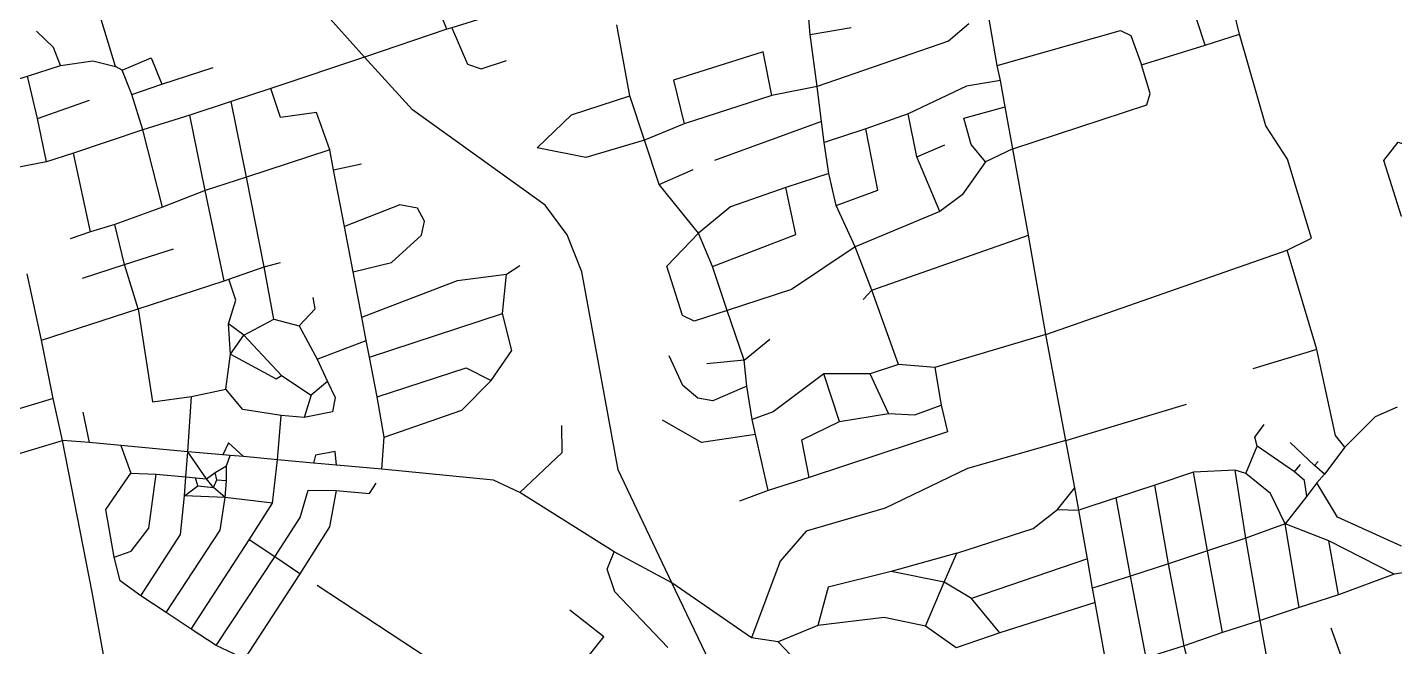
# Model space of a CAD drawing. Header units: metres. Extents: x 609554 to 651406, y 4826501 to 4857446.
# Drawn here: x 620603 to 623561, y 4838931 to 4840269 of the extents above; entities that cross this region are included whole.
import ezdxf

# ---------------------------------------------------------------- set-up
doc = ezdxf.new("R2010")
doc.units = ezdxf.units.M

msp = doc.modelspace()

# ---------------------------------------------------------------- linework, layer by layer
at = {"layer": 'ROADS'}
for points in [[(621331.8, 4840205), (621207.8, 4840343.5), (620899.9, 4840609.1)], [(622296.1, 4840253.9), (622280.6, 4840440.7)], [(620793.7, 4840184.5), (620763.1, 4840284.1), (620764.3, 4840401.6)], [(623150.4, 4840230.8), (623098.4, 4840389.2)], [(621510.1, 4840265), (621473.6, 4840356.9)], [(623225.2, 4840254.6), (623200.4, 4840355.9)], [(621641.5, 4840305.7), (621521.4, 4840268.4)], [(622700.7, 4840186.4), (622681.6, 4840295.3)], [(620674.7, 4840186.8), (620659.7, 4840225.6), (620622.6, 4840260.8)], [(621510.1, 4840265), (621331.8, 4840205)], [(621521.4, 4840268.4), (621510.1, 4840265)], [(621521.4, 4840268.4), (621554.9, 4840189.5), (621584.5, 4840179.3), (621639.3, 4840197.5)], [(621906.1, 4840121.1), (621877.9, 4840274.3)], [(622296.1, 4840253.9), (622384.8, 4840268.6)], [(622311.1, 4840140.9), (622296.1, 4840253.9)], [(622639.3, 4840276.9), (622595.6, 4840239.5), (622311.1, 4840140.9)], [(622700.7, 4840186.4), (622967.2, 4840262.2), (622989.9, 4840251.4), (623012.6, 4840187.9)], [(623150.4, 4840230.8), (623225.2, 4840254.6)], [(623328.3, 4839787.3), (623380.7, 4839813.3), (623329, 4839983.9), (623281.7, 4840056.3), (623225.2, 4840254.6)], [(623012.6, 4840187.9), (623150.4, 4840230.8)], [(620674.7, 4840186.8), (620744.3, 4840196.5), (620793.7, 4840184.5)], [(620808.2, 4840176.9), (620870.4, 4840203.5), (620894.1, 4840146)], [(621331.8, 4840205), (621129.3, 4840136.7)], [(621996.6, 4839068.5), (621880.8, 4839313), (621802.2, 4839740.7), (621770.2, 4839820.4), (621722.8, 4839884.9), (621436.3, 4840090.6), (621331.8, 4840205)], [(622213.1, 4840121.5), (622194.4, 4840215.9), (622000.2, 4840154.9), (622023.6, 4840060.9)], [(620514.8, 4840137.2), (620603, 4840163.8)], [(620603, 4840163.8), (620674.7, 4840186.8)], [(620624.8, 4840072.2), (620603, 4840163.8)], [(620808.2, 4840176.9), (620793.7, 4840184.5)], [(620828.6, 4840124), (620808.2, 4840176.9)], [(620894.1, 4840146), (621004.5, 4840182.4)], [(622707.8, 4840154.1), (622700.7, 4840186.4)], [(622734.7, 4840006.2), (623024.2, 4840101.5), (623031.8, 4840126.4), (623012.6, 4840187.9)], [(620828.6, 4840124), (620894.1, 4840146)], [(621129.3, 4840136.7), (621043.9, 4840108.9)], [(621256.8, 4840004.1), (621228.2, 4840085.3), (621150.8, 4840074.2), (621129.3, 4840136.7)], [(622311.1, 4840140.9), (622213.1, 4840121.5)], [(622320.6, 4840065.8), (622311.1, 4840140.9)], [(622707.8, 4840154.1), (622634.4, 4840142), (622508.3, 4840082)], [(622717.9, 4840097.4), (622707.8, 4840154.1)], [(620624.8, 4840072.2), (620737.1, 4840111.5)], [(620852.6, 4840047.9), (620828.6, 4840124)], [(621043.9, 4840108.9), (620954.4, 4840079.6)], [(621077.1, 4839945.4), (621043.9, 4840108.9)], [(621937.6, 4840025.3), (621810.9, 4839987.5), (621705.9, 4840008.8), (621780, 4840080), (621906.1, 4840121.1)], [(621937.6, 4840025.3), (621906.1, 4840121.1)], [(622213.1, 4840121.5), (622023.6, 4840060.9)], [(620644, 4839978.3), (620624.8, 4840072.2)], [(620954.4, 4840079.6), (620852.6, 4840047.9)], [(620987.7, 4839916.6), (620954.4, 4840079.6)], [(622508.3, 4840082), (622416.9, 4840049.5)], [(622527, 4839989.2), (622508.3, 4840082)], [(622675.3, 4839978.6), (622644.7, 4840015.7), (622628.6, 4840072.6), (622717.9, 4840097.4)], [(622734.7, 4840006.2), (622717.9, 4840097.4)], [(620852.6, 4840047.9), (620702.7, 4839997.2)], [(620895.1, 4839880.7), (620852.6, 4840047.9)], [(622023.6, 4840060.9), (621937.6, 4840025.3)], [(622320.6, 4840065.8), (622089.2, 4839981.3)], [(622326.4, 4840020), (622320.6, 4840065.8)], [(622416.9, 4840049.5), (622326.4, 4840020)], [(622352.1, 4839884.3), (622442.2, 4839916.9), (622416.9, 4840049.5)], [(621969.3, 4839929.5), (621937.6, 4840025.3)], [(622336.8, 4839953.4), (622326.4, 4840020)], [(622527, 4839989.2), (622587.8, 4840015.5)], [(623651.6, 4839885.6), (623575.2, 4839860.6), (623537.4, 4839981.2), (623567.9, 4840020.9), (623608.7, 4840007.6), (623651.6, 4839885.6)], [(620702.7, 4839997.2), (620644, 4839978.3)], [(620739.6, 4839827), (620702.7, 4839997.2)], [(621256.8, 4840004.1), (621077.1, 4839945.4)], [(621265.3, 4839960.8), (621256.8, 4840004.1)], [(622577, 4839871), (622527, 4839989.2)], [(622734.7, 4840006.2), (622675.3, 4839978.6)], [(622768.6, 4839819.9), (622734.7, 4840006.2)], [(620644, 4839978.3), (620551.1, 4839960.6)], [(621265.3, 4839960.8), (621325.8, 4839974)], [(621288.9, 4839838.5), (621265.3, 4839960.8)], [(621969.3, 4839929.5), (622043.3, 4839961.5)], [(622675.3, 4839978.6), (622625.1, 4839907), (622577, 4839871)], [(621077.1, 4839945.4), (620987.7, 4839916.6)], [(621115, 4839751.6), (621077.1, 4839945.4)], [(622054.3, 4839824), (621969.3, 4839929.5)], [(622336.8, 4839953.4), (622243.3, 4839923.1)], [(622352.1, 4839884.3), (622336.8, 4839953.4)], [(620987.7, 4839916.6), (620895.1, 4839880.7)], [(621028.4, 4839721.3), (620987.7, 4839916.6)], [(622243.3, 4839923.1), (622123.7, 4839881.1), (622054.3, 4839824)], [(622084.8, 4839752.2), (622265.1, 4839821.7), (622243.3, 4839923.1)], [(620895.1, 4839880.7), (620791.9, 4839843.1)], [(621307.8, 4839740.8), (621390.5, 4839760.7), (621455.8, 4839819.6), (621461.6, 4839850.2), (621446.8, 4839878), (621408.3, 4839885.3), (621288.9, 4839838.5)], [(622393.7, 4839794.5), (622352.1, 4839884.3)], [(622577, 4839871), (622393.7, 4839794.5)], [(620791.9, 4839843.1), (620739.6, 4839827)], [(620813.3, 4839756.6), (620791.9, 4839843.1)], [(621307.8, 4839740.8), (621288.9, 4839838.5)], [(620739.6, 4839827), (620695.3, 4839812.2)], [(622116.4, 4839657.4), (622045.3, 4839634.3), (622020, 4839646.3), (621986.2, 4839753.2), (622054.3, 4839824)], [(622084.8, 4839752.2), (622054.3, 4839824)], [(622429.9, 4839701.1), (622768.6, 4839819.9)], [(622806.1, 4839605.4), (622768.6, 4839819.9)], [(620813.3, 4839756.6), (620918.8, 4839790.5)], [(622393.7, 4839794.5), (622255.5, 4839702.5), (622116.4, 4839657.4)], [(622429.9, 4839701.1), (622393.7, 4839794.5)], [(622806.1, 4839605.4), (623328.3, 4839787.3)], [(623392.3, 4839572.6), (623328.3, 4839787.3)], [(620722.2, 4839726.7), (620813.3, 4839756.6)], [(620842.8, 4839660.7), (620813.3, 4839756.6)], [(621038.4, 4839724.6), (621115, 4839751.6)], [(621115, 4839751.6), (621150.5, 4839760.5)], [(621135.8, 4839638.6), (621115, 4839751.6)], [(621639.2, 4839735.7), (621668, 4839754)], [(622116.4, 4839657.4), (622084.8, 4839752.2)], [(620633.8, 4839592.8), (620602.7, 4839736)], [(620842.8, 4839660.7), (621028.4, 4839721.3)], [(621028.4, 4839721.3), (621038.4, 4839724.6)], [(621038, 4839628.2), (621053.7, 4839679.3), (621038.4, 4839724.6)], [(621326.7, 4839642.5), (621307.8, 4839740.8)], [(621326.7, 4839642.5), (621533.6, 4839722.1), (621639.2, 4839735.7)], [(621630.8, 4839650.6), (621639.2, 4839735.7)], [(622429.9, 4839701.1), (622410.6, 4839680.6)], [(622487.6, 4839540.5), (622429.9, 4839701.1)], [(620633.8, 4839592.8), (620842.8, 4839660.7)], [(620842.8, 4839660.7), (620873.8, 4839459.3), (620958.2, 4839471.1)], [(621191, 4839624), (621225.3, 4839660.6), (621220.9, 4839685.1)], [(621042, 4839562.5), (621038, 4839628.2)], [(621070.8, 4839603.9), (621038, 4839628.2)], [(621070.8, 4839603.9), (621135.8, 4839638.6)], [(621135.8, 4839638.6), (621191, 4839624)], [(621336, 4839592.1), (621326.7, 4839642.5)], [(621343.1, 4839556.5), (621630.8, 4839650.6)], [(621605.8, 4839505.8), (621651.1, 4839570.9), (621630.8, 4839650.6)], [(622153.1, 4839550), (622116.4, 4839657.4)], [(621042, 4839562.5), (621070.8, 4839603.9)], [(621070.8, 4839603.9), (621152.9, 4839516.8)], [(621191, 4839624), (621229.4, 4839552)], [(622806.1, 4839605.4), (622565.5, 4839533.9)], [(622849.1, 4839375.8), (622806.1, 4839605.4)], [(620658.7, 4839467), (620633.8, 4839592.8)], [(621229.4, 4839552), (621336, 4839592.1)], [(621343.1, 4839556.5), (621336, 4839592.1)], [(622153.1, 4839550), (622209.1, 4839595.1)], [(623392.3, 4839572.6), (623253.7, 4839531.1)], [(623452.8, 4839361.9), (623432.3, 4839387), (623392.3, 4839572.6)], [(621032.3, 4839487.3), (621042, 4839562.5)], [(621042, 4839562.5), (621141.3, 4839509.6), (621152.9, 4839516.8)], [(621229.4, 4839552), (621252, 4839503.3)], [(621359.8, 4839470.3), (621343.1, 4839556.5)], [(622159.1, 4839493.6), (622085.4, 4839461.8), (622053.5, 4839467.9), (622020.7, 4839494.8), (621991.1, 4839558.9)], [(622153.1, 4839550), (622072.8, 4839542.1)], [(622159.1, 4839493.6), (622153.1, 4839550)], [(622487.6, 4839540.5), (622425.9, 4839520.2)], [(622565.5, 4839533.9), (622487.6, 4839540.5)], [(621152.9, 4839516.8), (621216.6, 4839474.2)], [(621359.8, 4839470.3), (621552.4, 4839533.3), (621605.8, 4839505.8)], [(622325.8, 4839520), (622216.3, 4839437.9), (622170.9, 4839421.7)], [(622425.9, 4839520.2), (622325.8, 4839520)], [(622359.9, 4839416.9), (622325.8, 4839520)], [(622465.8, 4839434.7), (622425.9, 4839520.2)], [(622565.5, 4839533.9), (622579.8, 4839452.6)], [(620958.2, 4839471.1), (621032.3, 4839487.3)], [(621151.6, 4839430.4), (621069.2, 4839443), (621032.3, 4839487.3)], [(621252, 4839503.3), (621269, 4839469), (621262.8, 4839438.1), (621201.4, 4839426)], [(621252, 4839503.3), (621216.6, 4839474.2)], [(621375, 4839383.2), (621542.4, 4839441.4), (621605.8, 4839505.8)], [(622170.9, 4839421.7), (622159.1, 4839493.6)], [(620658.7, 4839467), (620505.6, 4839420.6)], [(620679.2, 4839375.9), (620658.7, 4839467)], [(620950.3, 4839351.6), (620958.2, 4839471.1)], [(621216.6, 4839474.2), (621201.4, 4839426)], [(621375, 4839383.2), (621359.8, 4839470.3)], [(622579.8, 4839452.6), (622593.5, 4839394.7), (622294.1, 4839296)], [(622465.8, 4839434.7), (622522.9, 4839431.2), (622579.8, 4839452.6)], [(622849.1, 4839375.8), (623110.2, 4839454.3)], [(620737.3, 4839371.9), (620723.9, 4839437.5)], [(621143.6, 4839334.2), (621151.6, 4839430.4)], [(621201.4, 4839426), (621151.6, 4839430.4)], [(622177.9, 4839389.3), (622170.9, 4839421.7)], [(622359.9, 4839416.9), (622465.8, 4839434.7)], [(623566.1, 4839448.4), (623518.2, 4839427.5), (623452.8, 4839361.9)], [(621667.8, 4839264), (621759.6, 4839349.8), (621758.7, 4839408.7)], [(622177.9, 4839389.3), (622061.3, 4839371.6), (621976.7, 4839419.7)], [(622294.1, 4839296), (622277.9, 4839377.5), (622359.9, 4839416.9)], [(623263.4, 4839363.5), (623257.9, 4839383.4), (623277.9, 4839410.8)], [(620383.4, 4839287.4), (620679.2, 4839375.9)], [(620737.3, 4839371.9), (620679.2, 4839375.9)], [(620743, 4839048.1), (620679.2, 4839375.9)], [(620805.2, 4839365.5), (620737.3, 4839371.9)], [(620950.3, 4839351.6), (620805.2, 4839365.5)], [(620805.2, 4839365.5), (620827, 4839305.2)], [(621070.1, 4839341.6), (621037.8, 4839370.7), (621025.8, 4839345.4)], [(621369.5, 4839313.8), (621375, 4839383.2)], [(622849.1, 4839375.8), (622636.6, 4839315.9), (622458.5, 4839229.8), (622287.7, 4839180), (622231.5, 4839115.3), (622169.2, 4838949.6)], [(622205.2, 4839267.7), (622177.9, 4839389.3)], [(622868.7, 4839273.6), (622849.1, 4839375.8)], [(623238.6, 4839304.9), (623263.4, 4839363.5)], [(623343.7, 4839308.4), (623263.4, 4839363.5)], [(623387.1, 4839321.8), (623334.5, 4839372.1)], [(620945.8, 4839297.4), (620950.3, 4839351.6)], [(621025.8, 4839345.4), (620950.3, 4839351.6)], [(620990.5, 4839293.3), (620950.3, 4839351.6)], [(621041.4, 4839344), (621025.8, 4839345.4)], [(621033.4, 4839321.1), (621041.4, 4839344)], [(621070.1, 4839341.6), (621041.4, 4839344)], [(621143.6, 4839334.2), (621070.1, 4839341.6)], [(621133.2, 4839240.4), (621143.6, 4839334.2)], [(621222, 4839327), (621143.6, 4839334.2)], [(621271.9, 4839322.9), (621268.9, 4839352.1), (621226.2, 4839344.1), (621222, 4839327)], [(623452.8, 4839361.9), (623408.6, 4839303.2)], [(620790.9, 4839124.2), (620772.8, 4839226.6), (620827, 4839305.2)], [(620790.9, 4839124.2), (620827.7, 4839136.7), (620865.3, 4839186.6), (620881.3, 4839303.4)], [(620827, 4839305.2), (620881.3, 4839303.4)], [(620881.3, 4839303.4), (620945.8, 4839297.4)], [(620990.5, 4839293.3), (621009.3, 4839307)], [(621009.3, 4839307), (621033.4, 4839321.1)], [(621012.9, 4839291.2), (621009.3, 4839307)], [(621033.9, 4839289.3), (621033.4, 4839321.1)], [(621271.9, 4839322.9), (621222, 4839327)], [(621369.5, 4839313.8), (621271.9, 4839322.9)], [(621667.8, 4839264), (621610.9, 4839290.5), (621369.5, 4839313.8)], [(623125.4, 4839307.4), (623042, 4839279.7)], [(623215.2, 4839311.8), (623125.4, 4839307.4)], [(623155.7, 4839137.3), (623125.4, 4839307.4)], [(623238.8, 4839164.8), (623215.2, 4839311.8)], [(623238.6, 4839304.9), (623215.2, 4839311.8)], [(623324, 4839195.6), (623292.2, 4839261.5), (623238.6, 4839304.9)], [(623343.7, 4839308.4), (623356.8, 4839324.2)], [(623370.2, 4839255.7), (623365.6, 4839289.7), (623343.7, 4839308.4)], [(623387.1, 4839321.8), (623394.9, 4839330.7)], [(623408.6, 4839303.2), (623387.1, 4839321.8)], [(623408.6, 4839303.2), (623392.4, 4839284.6)], [(620942.5, 4839256.5), (620945.8, 4839297.4)], [(620942.5, 4839256.5), (620971.4, 4839278.2)], [(620945.8, 4839297.4), (620966.6, 4839295.2)], [(620966.6, 4839295.2), (620990.5, 4839293.3)], [(620971.4, 4839278.2), (620966.6, 4839295.2)], [(620971.4, 4839278.2), (621005.7, 4839274.3)], [(621005.7, 4839274.3), (620990.5, 4839293.3)], [(621005.7, 4839274.3), (621012.9, 4839291.2)], [(621030.9, 4839252.6), (621005.7, 4839274.3)], [(621012.9, 4839291.2), (621033.9, 4839289.3)], [(621030.9, 4839252.6), (621033.9, 4839289.3)], [(621271, 4839267.7), (621343.1, 4839261.4), (621357.7, 4839284.1)], [(622294.1, 4839296), (622205.2, 4839267.7)], [(622831.3, 4839226.7), (622868.7, 4839273.6)], [(622877.1, 4839225.7), (622868.7, 4839273.6)], [(623042, 4839279.7), (622958.2, 4839252.3)], [(623071.5, 4839109.7), (623042, 4839279.7)], [(623392.4, 4839284.6), (623370.2, 4839255.7)], [(623575.3, 4839147.5), (623436.7, 4839210.6), (623392.4, 4839284.6)], [(620848.2, 4839040.5), (620933.9, 4839173), (620942.5, 4839256.5)], [(620902.8, 4839004.3), (621019.9, 4839182), (621030.9, 4839252.6)], [(621030.9, 4839252.6), (620942.5, 4839256.5)], [(621133.2, 4839240.4), (621030.9, 4839252.6)], [(621137.9, 4839124.7), (621192.7, 4839209.5), (621210.4, 4839269), (621271, 4839267.7)], [(621271, 4839267.7), (621256.3, 4839189.4), (621192.5, 4839088.1)], [(621872.2, 4839135.7), (621667.8, 4839264)], [(622205.2, 4839267.7), (622143.3, 4839244.8)], [(622958.2, 4839252.3), (622877.1, 4839225.7)], [(622988.9, 4839082.7), (622958.2, 4839252.3)], [(623370.2, 4839255.7), (623324, 4839195.6)], [(621083, 4839161), (621133.2, 4839240.4)], [(622613.7, 4839132.2), (622778.9, 4839186), (622831.3, 4839226.7)], [(622831.3, 4839226.7), (622877.1, 4839225.7)], [(622896.1, 4839120.3), (622877.1, 4839225.7)], [(623324, 4839195.6), (623238.8, 4839164.8)], [(623354.2, 4839015), (623324, 4839195.6)], [(623418, 4839159.3), (623324, 4839195.6)], [(620957.2, 4838968.3), (621083, 4839161)], [(621137.9, 4839124.7), (621083, 4839161)], [(623238.8, 4839164.8), (623155.7, 4839137.3)], [(623269.6, 4838986.9), (623238.8, 4839164.8)], [(623438.9, 4839042.7), (623418, 4839159.3)], [(623559.3, 4839087.5), (623418, 4839159.3)], [(621988.5, 4838928.7), (621873.6, 4839049.1), (621857.3, 4839098.3), (621872.2, 4839135.7)], [(621996.6, 4839068.5), (621872.2, 4839135.7)], [(622613.7, 4839132.2), (622471.1, 4839092.9)], [(622586.1, 4839069.7), (622613.7, 4839132.2)], [(623155.7, 4839137.3), (623071.5, 4839109.7)], [(623188, 4838961), (623155.7, 4839137.3)], [(620848.2, 4839040.5), (620803.6, 4839072.9), (620790.9, 4839124.2)], [(621011.5, 4838932.8), (621137.9, 4839124.7)], [(621192.5, 4839088.1), (621137.9, 4839124.7)], [(622896.1, 4839120.3), (622644.9, 4839034.7)], [(622906.7, 4839056.8), (622896.1, 4839120.3)], [(623071.5, 4839109.7), (622988.9, 4839082.7)], [(623105, 4838932.3), (623071.5, 4839109.7)], [(621192.5, 4839088.1), (621072.5, 4838904), (621011.5, 4838932.8)], [(622184, 4838678.3), (621996.6, 4839068.5)], [(622169.2, 4838949.6), (621996.6, 4839068.5)], [(622471.1, 4839092.9), (622334.9, 4839059), (622312.6, 4838976.1)], [(622586.1, 4839069.7), (622471.1, 4839092.9)], [(622545.8, 4838974.5), (622586.1, 4839069.7)], [(622644.9, 4839034.7), (622586.1, 4839069.7)], [(622988.9, 4839082.7), (622906.7, 4839056.8)], [(623023.2, 4838906.1), (622988.9, 4839082.7)], [(623559.3, 4839087.5), (623438.9, 4839042.7)], [(623588.2, 4839091.4), (623559.3, 4839087.5)], [(620794.9, 4838762.7), (620743, 4839048.1)], [(620902.8, 4839004.3), (620848.2, 4839040.5)], [(621598.4, 4838820.6), (621230.1, 4839062.3)], [(622913, 4839025.7), (622906.7, 4839056.8)], [(623438.9, 4839042.7), (623354.2, 4839015)], [(621737.7, 4838744.9), (621740.2, 4838813.8), (621849.5, 4838951.7), (621776.5, 4839009.4)], [(622706.8, 4838960.4), (622644.9, 4839034.7)], [(622913, 4839025.7), (622706.8, 4838960.4)], [(622934.5, 4838906.1), (622913, 4839025.7)], [(623354.2, 4839015), (623269.6, 4838986.9)], [(620957.2, 4838968.3), (620902.8, 4839004.3)], [(622545.8, 4838974.5), (622455.9, 4838993.4), (622312.6, 4838976.1)], [(623269.6, 4838986.9), (623188, 4838961)], [(623285.6, 4838898.8), (623269.6, 4838986.9)], [(621011.5, 4838932.8), (620957.2, 4838968.3)], [(622226.8, 4838941.1), (622169.2, 4838949.6)], [(622312.6, 4838976.1), (622226.8, 4838941.1)], [(622612, 4838928.1), (622545.8, 4838974.5)], [(622706.8, 4838960.4), (622612, 4838928.1)], [(623188, 4838961), (623105, 4838932.3)], [(623422.8, 4838971.2), (623491.6, 4838779.1)], [(622349.8, 4838836), (622308.5, 4838855.3), (622226.8, 4838941.1)], [(623105, 4838932.3), (623023.2, 4838906.1)], [(623126.3, 4838846.6), (623105, 4838932.3)]]:
    msp.add_lwpolyline(points, dxfattribs=at)

doc.saveas('drawing.dxf')
